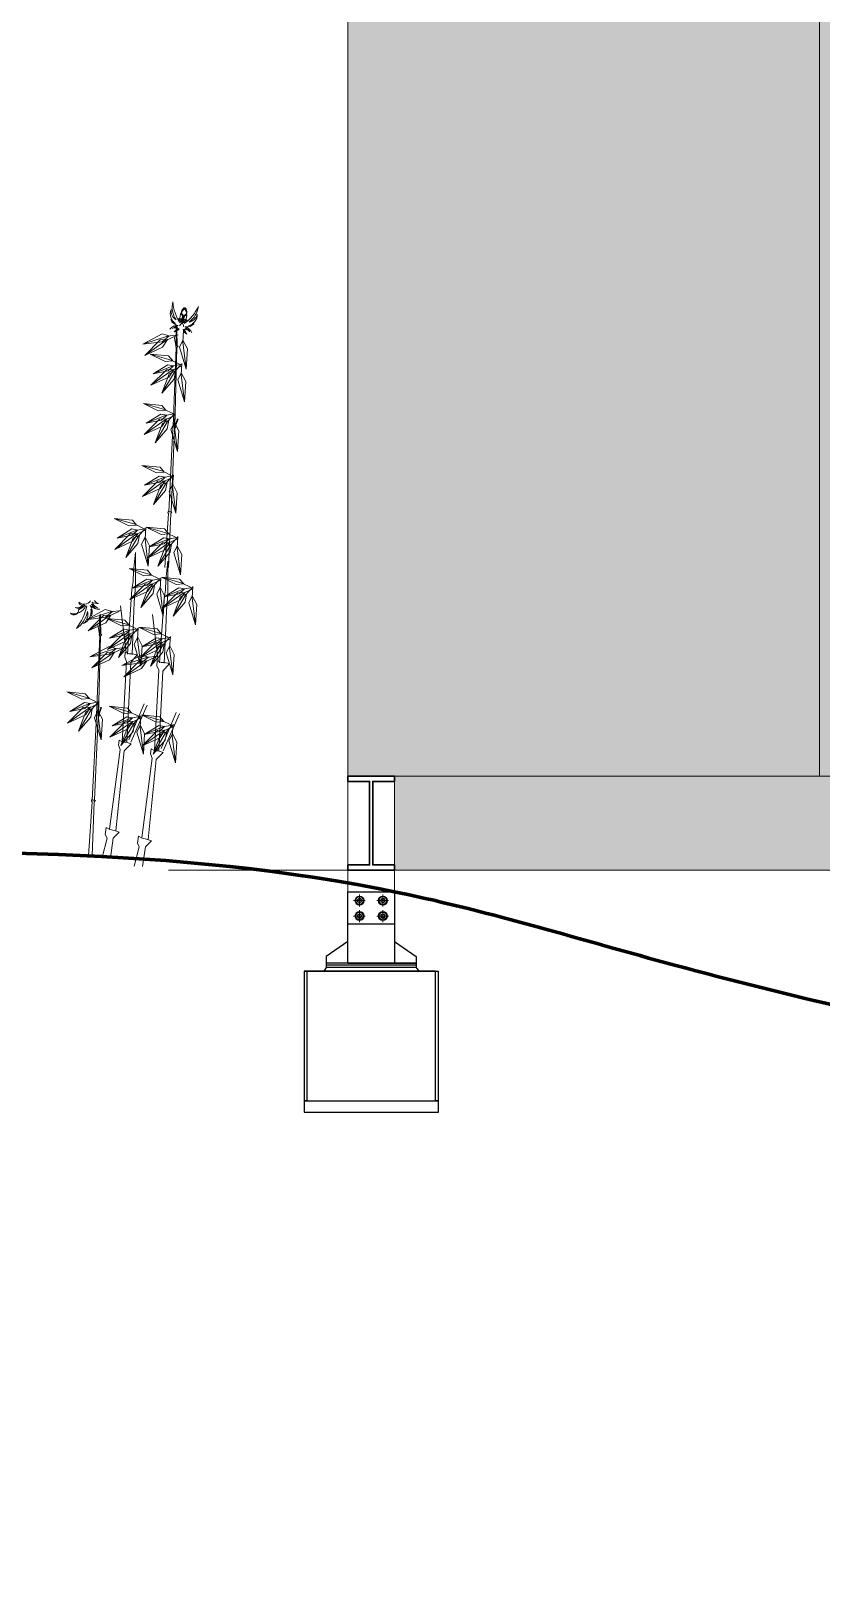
# Model space of a CAD drawing. Header units: millimetres. Extents: x 0 to 77.1, y -22.3 to 58.9.
# Drawn here: x 3.802 to 5.646, y -8.579 to -4.988 of the extents above; entities that cross this region are included whole.
import ezdxf

# ---------------------------------------------------------------- set-up
doc = ezdxf.new("R2010")
doc.units = ezdxf.units.MM
doc.linetypes.add('CENTER', pattern=[50, 31.25, -6.25, 6.25, -6.25])
doc.layers.add('0 1 Sombreado', color=7, linetype='Continuous', lineweight=5, true_color=0xd6d6d6)
for name, color, linetype, lineweight in [('0.1normal', 7, 'Continuous', 15), ('01 TERRENO', 7, 'Continuous', 140), ('01 Vegetacion 2', 253, 'Continuous', 9), ('01gorda', 7, 'Continuous', 30), ('BIB', 7, 'Continuous', 9)]:
    doc.layers.add(name, color=color, linetype=linetype, lineweight=lineweight)

# ---------------------------------------------------------------- blocks, each defined once
blk = doc.blocks.new('50M10VO')
at = {"linetype": 'CENTER'}
for p, q in [((-14, 0), (14.1, 0)), ((0, -14.1), (0, 13.1))]:
    blk.add_line(p, q, dxfattribs=at)
blk.add_lwpolyline([(0, 9.8), (-8.5, 4.9), (-8.5, -4.9), (0, -9.8), (8.5, -4.9), (8.5, 4.9)], close=True)
for radius in [10.6, 9.8, 8.49, 5, 4.03]:
    blk.add_circle((0, 0), radius)

msp = doc.modelspace()

# ---------------------------------------------------------------- hatches: boundary and pattern name
at = {"layer": '0 1 Sombreado', "true_color": 0xebebeb}
h = msp.add_hatch(color=7, dxfattribs=at)
h.dxf.hatch_style = 1
h.paths.add_polyline_path([(7.6918, -4.3756), (4.5418, -4.3756), (4.5418, -6.7256), (7.6918, -6.7256)])
h = msp.add_hatch(color=7, dxfattribs=at)
h.dxf.hatch_style = 1
h.paths.add_polyline_path([(7.5829, -6.7256), (4.6507, -6.7256), (4.6507, -6.7376), (4.6507, -6.9443), (7.5829, -6.9443), (7.5829, -6.9323)])

# ---------------------------------------------------------------- linework, layer by layer
for p, q in [((4.5418, -7.1612), (4.5418, -6.9949)), ((4.5418, -6.9949), (4.6507, -6.9949)), ((4.6507, -6.9949), (4.6507, -7.1612)), ((4.5418, -7.0701), (4.6507, -7.0701)), ((4.5416, -7.1112), (4.491, -7.146)), ((4.6507, -7.1112), (4.7013, -7.146)), ((4.491, -7.146), (4.491, -7.1714)), ((4.7013, -7.146), (4.7013, -7.1714)), ((4.7465, -7.1801), (4.4459, -7.1801)), ((4.491, -7.1714), (4.4856, -7.1801)), ((4.7013, -7.1612), (4.491, -7.1612)), ((4.7013, -7.1665), (4.491, -7.1665)), ((4.7013, -7.1714), (4.491, -7.1714)), ((4.7013, -7.1799), (4.491, -7.1799)), ((4.5418, -7.1612), (4.7013, -7.1612)), ((4.7013, -7.1714), (4.7073, -7.1801)), ((4.7073, -7.1801), (4.7465, -7.1801)), ((4.4459, -7.4828), (4.4396, -7.4828)), ((4.4396, -7.4828), (4.7529, -7.4828)), ((4.7529, -7.4828), (4.7465, -7.4828)), ((4.4396, -7.5089), (4.7529, -7.5089))]:
    msp.add_line(p, q)
at = {"ltscale": 0.3}
for p, q in [((4.4459, -7.1801), (4.4396, -7.1801)), ((4.4396, -7.1801), (4.7529, -7.1801))]:
    msp.add_line(p, q, dxfattribs=at)
msp.add_lwpolyline([(4.4396, -7.1801), (4.4396, -7.5089), (4.7529, -7.5089), (4.7529, -7.1801)])
msp.add_lwpolyline([(4.7465, -7.1801), (4.4459, -7.1801), (4.4459, -7.4828), (4.7465, -7.4828)], close=True)
at = {"layer": '0.1normal'}
for p, q in [((4.5418, -6.9949), (4.5418, -4.3756)), ((5.6418, -6.7256), (5.6418, -4.3756)), ((4.5418, -6.7256), (7.6918, -6.7256)), ((4.5418, -6.7256), (5.6418, -6.7256)), ((4.6507, -7.1612), (4.6507, -6.7256)), ((4.6507, -6.9443), (8.4918, -6.9443)), ((4.6507, -6.9949), (4.5418, -6.9949)), ((4.6507, -6.9949), (4.5418, -6.9949))]:
    msp.add_line(p, q, dxfattribs=at)
msp.add_lwpolyline([(12.4418, -8.3943), (8.4918, -8.3943), (8.4918, -6.9443), (4.1239, -6.9443)], dxfattribs=at)
at = {"layer": '01 TERRENO'}
msp.add_spline([(2.0349, -6.7194), (2.587, -6.8733), (3.0603, -6.8996), (4.6612, -6.9971), (5.3035, -7.166), (6.1035, -7.3575), (6.4341, -7.4476), (6.7433, -7.6096), (7.3255, -8.1651), (7.7064, -8.4166), (8.7146, -8.582), (9.6013, -8.8878), (10.5403, -9.2488), (11.4492, -9.5917), (12.322, -9.9827), (13.562, -10.4339), (14.1158, -10.6023)], degree=3, dxfattribs=at)
at = {"layer": '01 Vegetacion 2'}
for p, q in [((4.1409, -5.7217), (4.1369, -5.7003)), ((4.1443, -5.8923), (4.1383, -5.9095)), ((4.1393, -5.9106), (4.1458, -5.8928)), ((4.0245, -6.4368), (4.0114, -6.3285)), ((4.0995, -6.457), (4.0864, -6.3488)), ((3.9626, -6.3941), (3.9586, -6.3726)), ((3.966, -6.5647), (3.96, -6.5818)), ((3.961, -6.583), (3.9675, -6.5652)), ((4.0667, -6.5568), (4.0313, -6.6406)), ((4.0358, -6.6465), (4.074, -6.5597)), ((4.1416, -6.5771), (4.1063, -6.6608)), ((4.1108, -6.6667), (4.149, -6.58))]:
    msp.add_line(p, q, dxfattribs=at)
for points in [[(4.1506, -5.6687, -0.121956), (4.1334, -5.6198, 0.197912), (4.1411, -5.6615, -0.28202), (4.1296, -5.6376, 0.357594), (4.1398, -5.6697, -0.141581), (4.1287, -5.6608, 0.258144), (4.1462, -5.6747, 0.252411), (4.1264, -5.683, -0.399951), (4.1457, -5.6783, 0.191492), (4.1318, -5.6817, -0.22191), (4.1483, -5.6824, 0.155645), (4.1366, -5.6894, 0.20302), (4.1483, -5.6824)], [(4.1593, -5.6689, 0.371554), (4.1595, -5.6329, -0.734759), (4.1599, -5.6514, -0.076042), (4.1583, -5.6676, -0.522547), (4.1564, -5.6629, 0.430591), (4.1526, -5.6471, -0.351549), (4.1549, -5.6636, 0.50622), (4.1461, -5.6591, -0.192001), (4.1594, -5.6777)], [(4.1521, -5.6676, -0.371554), (4.1642, -5.6338, 0.734759), (4.1575, -5.6509, 0.076042), (4.1534, -5.6668, 0.522547), (4.1568, -5.663, -0.430591), (4.1658, -5.6495, 0.351549), (4.158, -5.6641, -0.50622), (4.1678, -5.6629, 0.192001), (4.149, -5.6758)], [(4.1603, -5.6704, 0.121956), (4.1932, -5.6303, -0.197912), (4.1717, -5.6669, 0.28202), (4.1907, -5.6484, -0.357594), (4.17, -5.6751, 0.141581), (4.1836, -5.6705, -0.258144), (4.1624, -5.6776, -0.252411), (4.1782, -5.6921, 0.399951), (4.1616, -5.6811, -0.191492), (4.1735, -5.6891, 0.22191), (4.1578, -5.684, -0.155645), (4.1664, -5.6946, -0.20302), (4.1578, -5.684)], [(3.9309, -6.3282, -0.371554), (3.895, -6.3458, 0.734759), (3.9137, -6.3373, 0.076042), (3.9292, -6.3278, 0.522547), (3.9235, -6.3282, -0.430591), (3.9059, -6.3321, 0.351549), (3.9235, -6.3264, -0.50622), (3.9147, -6.3197, 0.48228), (3.9414, -6.3166, -0.557088)], [(3.933, -6.3285, -0.121956), (3.9087, -6.3808, 0.197912), (3.9349, -6.3416, -0.28202), (3.9255, -6.3696, 0.357594), (3.9423, -6.336, -0.141581), (3.9443, -6.3518, 0.258144), (3.9411, -6.3272, 0.252411), (3.9633, -6.3359, -0.399951), (3.9443, -6.3247, 0.191492), (3.958, -6.3327, -0.22191), (3.9453, -6.3194, 0.155645), (3.9601, -6.3229, -0.220934), (3.9513, -6.3155, -1.572992)]]:
    msp.add_lwpolyline(points, format="xyb", dxfattribs=at)
for points in [[(4.1465, -5.6964), (4.121, -5.6997), (4.0637, -5.7186), (4.1088, -5.7124), (4.1254, -5.6991), (4.1086, -5.6945), (4.0637, -5.7186)], [(4.141, -5.6988), (4.1176, -5.7094), (4.0684, -5.7443), (4.1097, -5.7252), (4.1216, -5.7076), (4.1043, -5.7082), (4.0684, -5.7443)], [(4.1438, -5.7226), (4.1433, -5.6854), (4.1434, -5.6813), (4.1434, -5.6772), (4.1424, -5.675), (4.1415, -5.68), (4.1411, -5.6826), (4.1413, -5.685), (4.1416, -5.7225)], [(4.1588, -5.6866), (4.1569, -5.7136), (4.1646, -5.7766), (4.1676, -5.7288), (4.1573, -5.709), (4.1491, -5.7253), (4.1646, -5.7766)], [(4.1494, -5.7648), (4.13, -5.7552), (4.0811, -5.7416), (4.1155, -5.7584), (4.1334, -5.7568), (4.1238, -5.7458), (4.0811, -5.7416)], [(4.1384, -5.9093), (4.1434, -5.7263), (4.1462, -5.7226), (4.1438, -5.7222), (4.1423, -5.7224), (4.1404, -5.7217), (4.1404, -5.7239), (4.1414, -5.7259), (4.1343, -5.91)], [(4.1554, -5.7684), (4.1319, -5.7791), (4.0827, -5.8139), (4.124, -5.7948), (4.1359, -5.7772), (4.1186, -5.7778), (4.0827, -5.8139)], [(4.1519, -5.7656), (4.132, -5.7695), (4.0878, -5.7873), (4.123, -5.7802), (4.1354, -5.7688), (4.122, -5.7661), (4.0878, -5.7873)], [(4.1535, -5.7652), (4.1374, -5.7834), (4.1084, -5.8326), (4.1367, -5.8001), (4.1402, -5.7803), (4.1254, -5.7875), (4.1084, -5.8326)], [(4.1549, -5.763), (4.153, -5.79), (4.1607, -5.853), (4.1637, -5.8052), (4.1534, -5.7854), (4.1452, -5.8017), (4.1607, -5.853)], [(4.1334, -5.8801), (4.114, -5.8704), (4.0651, -5.8568), (4.0995, -5.8736), (4.1173, -5.8721), (4.1078, -5.861), (4.0651, -5.8568)], [(4.1393, -5.8837), (4.1159, -5.8943), (4.0667, -5.9292), (4.108, -5.9101), (4.1199, -5.8925), (4.1026, -5.893), (4.0667, -5.9292)], [(4.1359, -5.8808), (4.116, -5.8847), (4.0718, -5.9025), (4.107, -5.8954), (4.1194, -5.8841), (4.106, -5.8813), (4.0718, -5.9025)], [(4.1375, -5.8804), (4.1214, -5.8987), (4.0923, -5.9479), (4.1207, -5.9154), (4.1241, -5.8956), (4.1094, -5.9028), (4.0923, -5.9479)], [(4.1389, -5.8782), (4.137, -5.9052), (4.1447, -5.9683), (4.1477, -5.9204), (4.1373, -5.9006), (4.1292, -5.9169), (4.1447, -5.9683)], [(4.1297, -6.1094), (4.1375, -5.915), (4.1407, -5.9115), (4.1383, -5.9109), (4.1356, -5.9108), (4.1331, -5.9097), (4.1336, -5.9122), (4.1339, -5.9147), (4.1242, -6.1089)], [(4.1296, -6.0244), (4.1102, -6.0147), (4.0613, -6.0011), (4.0957, -6.0179), (4.1135, -6.0164), (4.104, -6.0053), (4.0613, -6.0011)], [(4.1355, -6.028), (4.1121, -6.0386), (4.0629, -6.0735), (4.1042, -6.0544), (4.1161, -6.0368), (4.0988, -6.0373), (4.0629, -6.0735)], [(4.1321, -6.0251), (4.1122, -6.029), (4.068, -6.0468), (4.1032, -6.0397), (4.1156, -6.0284), (4.1022, -6.0256), (4.068, -6.0468)], [(4.1337, -6.0247), (4.1176, -6.043), (4.0885, -6.0922), (4.1169, -6.0597), (4.1203, -6.0399), (4.1056, -6.047), (4.0885, -6.0922)], [(4.1351, -6.0225), (4.1332, -6.0495), (4.1409, -6.1125), (4.1439, -6.0647), (4.1335, -6.0449), (4.1254, -6.0612), (4.1409, -6.1125)], [(4.0652, -6.1479), (4.0458, -6.1382), (3.9969, -6.1246), (4.0313, -6.1415), (4.0491, -6.1399), (4.0395, -6.1289), (3.9969, -6.1246)], [(4.1237, -6.2391), (4.1288, -6.1127), (4.1317, -6.1096), (4.128, -6.1095), (4.1244, -6.109), (4.1227, -6.1082), (4.1224, -6.1115), (4.1239, -6.1132), (4.1154, -6.2387)], [(4.0711, -6.1515), (4.0477, -6.1621), (3.9985, -6.197), (4.0398, -6.1779), (4.0517, -6.1603), (4.0343, -6.1608), (3.9985, -6.197)], [(4.0677, -6.1487), (4.0477, -6.1525), (4.0036, -6.1703), (4.0388, -6.1632), (4.0511, -6.1519), (4.0377, -6.1491), (4.0036, -6.1703)], [(4.0693, -6.1482), (4.0531, -6.1665), (4.0241, -6.2157), (4.0524, -6.1832), (4.0559, -6.1634), (4.0411, -6.1706), (4.0241, -6.2157)], [(4.0706, -6.146), (4.0688, -6.1731), (4.0765, -6.2361), (4.0794, -6.1883), (4.0691, -6.1684), (4.0609, -6.1848), (4.0765, -6.2361)], [(4.1402, -6.1681), (4.1208, -6.1585), (4.0718, -6.1449), (4.1063, -6.1617), (4.1241, -6.1601), (4.1145, -6.1491), (4.0718, -6.1449)], [(4.1461, -6.1717), (4.1226, -6.1824), (4.0735, -6.2172), (4.1147, -6.1981), (4.1267, -6.1805), (4.1093, -6.1811), (4.0735, -6.2172)], [(4.1427, -6.1689), (4.1227, -6.1728), (4.0786, -6.1906), (4.1138, -6.1835), (4.1261, -6.1721), (4.1127, -6.1694), (4.0786, -6.1906)], [(4.1443, -6.1685), (4.1281, -6.1867), (4.0991, -6.2359), (4.1274, -6.2034), (4.1309, -6.1836), (4.1161, -6.1908), (4.0991, -6.2359)], [(4.1456, -6.1663), (4.1438, -6.1933), (4.1515, -6.2563), (4.1544, -6.2085), (4.1441, -6.1887), (4.1359, -6.205), (4.1515, -6.2563)], [(4.0387, -6.442), (4.042, -6.3599), (4.0438, -6.3196), (4.0469, -6.2817), (4.0468, -6.2043), (4.042, -6.2474), (4.0414, -6.2713), (4.0383, -6.2902), (4.0279, -6.441)], [(4.1002, -6.2646), (4.0808, -6.2549), (4.0319, -6.2413), (4.0663, -6.2581), (4.0841, -6.2566), (4.0746, -6.2455), (4.0319, -6.2413)], [(4.1137, -6.4623), (4.117, -6.3801), (4.1188, -6.3398), (4.1219, -6.3019), (4.1218, -6.2245), (4.117, -6.2677), (4.1163, -6.2915), (4.1133, -6.3105), (4.1029, -6.4612)], [(4.1061, -6.2681), (4.0827, -6.2788), (4.0335, -6.3137), (4.0748, -6.2946), (4.0867, -6.277), (4.0694, -6.2775), (4.0335, -6.3137)], [(4.1027, -6.2653), (4.0828, -6.2692), (4.0386, -6.287), (4.0738, -6.2799), (4.0862, -6.2686), (4.0728, -6.2658), (4.0386, -6.287)], [(4.1043, -6.2649), (4.0882, -6.2832), (4.0591, -6.3324), (4.0875, -6.2999), (4.0909, -6.2801), (4.0762, -6.2872), (4.0591, -6.3324)], [(4.1057, -6.2627), (4.1038, -6.2897), (4.1115, -6.3527), (4.1145, -6.3049), (4.1041, -6.2851), (4.096, -6.3014), (4.1115, -6.3527)], [(4.1752, -6.2848), (4.1558, -6.2751), (4.1069, -6.2615), (4.1413, -6.2784), (4.1591, -6.2768), (4.1496, -6.2658), (4.1069, -6.2615)], [(4.1793, -6.2851), (4.1632, -6.3034), (4.1341, -6.3526), (4.1624, -6.3201), (4.1659, -6.3003), (4.1512, -6.3075), (4.1341, -6.3526)], [(4.1807, -6.2829), (4.1788, -6.31), (4.1865, -6.373), (4.1895, -6.3252), (4.1791, -6.3053), (4.171, -6.3217), (4.1865, -6.373)], [(4.1811, -6.2884), (4.1577, -6.299), (4.1085, -6.3339), (4.1498, -6.3148), (4.1617, -6.2972), (4.1444, -6.2978), (4.1085, -6.3339)], [(4.1777, -6.2856), (4.1578, -6.2895), (4.1136, -6.3073), (4.1488, -6.3001), (4.1612, -6.2888), (4.1478, -6.286), (4.1136, -6.3073)], [(4.0141, -6.339), (3.9886, -6.3423), (3.9313, -6.3611), (3.9764, -6.355), (3.9929, -6.3417), (3.9762, -6.3371), (3.9313, -6.3611)], [(4.0086, -6.3414), (3.9852, -6.352), (3.936, -6.3869), (3.9773, -6.3678), (3.9892, -6.3502), (3.9718, -6.3508), (3.936, -6.3869)], [(3.9654, -6.3949), (3.965, -6.3578), (3.9651, -6.3536), (3.965, -6.3495), (3.9641, -6.3474), (3.9631, -6.3523), (3.9628, -6.3549), (3.963, -6.3573), (3.9633, -6.3949)], [(4.0477, -6.3811), (4.0283, -6.3715), (3.9794, -6.3579), (4.0138, -6.3747), (4.0317, -6.3731), (4.0221, -6.3621), (3.9794, -6.3579)], [(4.0536, -6.3847), (4.0302, -6.3954), (3.981, -6.4302), (4.0223, -6.4111), (4.0342, -6.3935), (4.0169, -6.3941), (3.981, -6.4302)], [(4.0502, -6.3819), (4.0303, -6.3858), (3.9861, -6.4036), (4.0213, -6.3965), (4.0337, -6.3851), (4.0203, -6.3824), (3.9861, -6.4036)], [(4.0518, -6.3815), (4.0357, -6.3997), (4.0067, -6.4489), (4.035, -6.4164), (4.0384, -6.3966), (4.0237, -6.4038), (4.0067, -6.4489)], [(4.0532, -6.3793), (4.0513, -6.4063), (4.059, -6.4693), (4.062, -6.4215), (4.0517, -6.4017), (4.0435, -6.418), (4.059, -6.4693)], [(4.1227, -6.4014), (4.1033, -6.3917), (4.0544, -6.3781), (4.0888, -6.3949), (4.1066, -6.3934), (4.0971, -6.3823), (4.0544, -6.3781)], [(4.0228, -6.4253), (3.9973, -6.4286), (3.94, -6.4475), (3.9851, -6.4413), (4.0016, -6.428), (3.9849, -6.4235), (3.94, -6.4475)], [(4.0173, -6.4277), (3.9939, -6.4384), (3.9447, -6.4732), (3.986, -6.4541), (3.9979, -6.4365), (3.9805, -6.4371), (3.9447, -6.4732)], [(3.9601, -6.5817), (3.9651, -6.3987), (3.9678, -6.395), (3.9655, -6.3945), (3.9639, -6.3947), (3.9621, -6.3941), (3.9621, -6.3963), (3.9631, -6.3983), (3.9559, -6.5824)], [(4.1286, -6.405), (4.1052, -6.4156), (4.056, -6.4505), (4.0973, -6.4314), (4.1092, -6.4138), (4.0919, -6.4143), (4.056, -6.4505)], [(4.1252, -6.4021), (4.1053, -6.406), (4.0611, -6.4238), (4.0963, -6.4167), (4.1087, -6.4054), (4.0953, -6.4026), (4.0611, -6.4238)], [(4.1268, -6.4017), (4.1107, -6.42), (4.0816, -6.4692), (4.11, -6.4367), (4.1134, -6.4169), (4.0987, -6.424), (4.0816, -6.4692)], [(4.1282, -6.3995), (4.1263, -6.4265), (4.134, -6.4895), (4.137, -6.4417), (4.1266, -6.4219), (4.1185, -6.4382), (4.134, -6.4895)], [(4.0978, -6.4455), (4.0723, -6.4488), (4.015, -6.4677), (4.0601, -6.4616), (4.0766, -6.4483), (4.0599, -6.4437), (4.015, -6.4677)], [(4.0264, -6.6462), (4.0357, -6.4605), (4.0506, -6.4429), (4.0389, -6.4401), (4.0312, -6.4406), (4.0223, -6.4367), (4.0216, -6.4478), (4.026, -6.4579), (4.0157, -6.6452)], [(4.0923, -6.448), (4.0688, -6.4586), (4.0196, -6.4935), (4.0609, -6.4744), (4.0728, -6.4568), (4.0555, -6.4573), (4.0196, -6.4935)], [(4.1014, -6.6665), (4.1107, -6.4808), (4.1256, -6.4631), (4.1138, -6.4604), (4.1062, -6.4608), (4.0972, -6.4569), (4.0966, -6.468), (4.101, -6.4781), (4.0907, -6.6654)], [(3.9551, -6.5524), (3.9357, -6.5428), (3.8868, -6.5292), (3.9212, -6.546), (3.939, -6.5444), (3.9294, -6.5334), (3.8868, -6.5292)], [(3.961, -6.556), (3.9376, -6.5667), (3.8884, -6.6015), (3.9297, -6.5824), (3.9416, -6.5649), (3.9242, -6.5654), (3.8884, -6.6015)], [(3.9576, -6.5532), (3.9376, -6.5571), (3.8935, -6.5749), (3.9287, -6.5678), (3.941, -6.5564), (3.9276, -6.5537), (3.8935, -6.5749)], [(3.9592, -6.5528), (3.943, -6.5711), (3.914, -6.6203), (3.9423, -6.5878), (3.9458, -6.5679), (3.931, -6.5751), (3.914, -6.6203)], [(3.9606, -6.5506), (3.9587, -6.5776), (3.9664, -6.6406), (3.9693, -6.5928), (3.959, -6.573), (3.9508, -6.5893), (3.9664, -6.6406)], [(4.0537, -6.5858), (4.0343, -6.5761), (3.9854, -6.5625), (4.0198, -6.5793), (4.0376, -6.5777), (4.028, -6.5667), (3.9854, -6.5625)], [(3.9514, -6.7817), (3.9592, -6.5874), (3.9624, -6.5839), (3.9599, -6.5832), (3.9572, -6.5832), (3.9548, -6.5821), (3.9553, -6.5846), (3.9556, -6.5871), (3.9459, -6.7813)], [(4.0596, -6.5893), (4.0362, -6.6), (3.987, -6.6348), (4.0283, -6.6157), (4.0402, -6.5982), (4.0228, -6.5987), (3.987, -6.6348)], [(4.0562, -6.5865), (4.0362, -6.5904), (3.9921, -6.6082), (4.0273, -6.6011), (4.0396, -6.5897), (4.0262, -6.587), (3.9921, -6.6082)], [(4.0578, -6.5861), (4.0416, -6.6044), (4.0126, -6.6536), (4.0409, -6.6211), (4.0444, -6.6012), (4.0296, -6.6084), (4.0126, -6.6536)], [(4.0592, -6.5839), (4.0573, -6.6109), (4.065, -6.6739), (4.0679, -6.6261), (4.0576, -6.6063), (4.0494, -6.6226), (4.065, -6.6739)], [(4.1287, -6.606), (4.1093, -6.5963), (4.0604, -6.5827), (4.0948, -6.5996), (4.1126, -6.598), (4.103, -6.587), (4.0604, -6.5827)], [(4.1312, -6.6068), (4.1112, -6.6106), (4.0671, -6.6284), (4.1023, -6.6213), (4.1146, -6.61), (4.1012, -6.6072), (4.0671, -6.6284)], [(4.1328, -6.6063), (4.1166, -6.6246), (4.0876, -6.6738), (4.1159, -6.6413), (4.1194, -6.6215), (4.1046, -6.6287), (4.0876, -6.6738)], [(4.1341, -6.6041), (4.1323, -6.6312), (4.14, -6.6942), (4.1429, -6.6464), (4.1326, -6.6265), (4.1244, -6.6429), (4.14, -6.6942)], [(4.0009, -6.8529), (4.0201, -6.6666), (4.0362, -6.6501), (4.0248, -6.6465), (4.0171, -6.6464), (4.0085, -6.6418), (4.0069, -6.6528), (4.0106, -6.6633), (3.9863, -6.8492)], [(4.1346, -6.6096), (4.1112, -6.6202), (4.062, -6.6551), (4.1033, -6.636), (4.1152, -6.6184), (4.0978, -6.6189), (4.062, -6.6551)], [(4.0759, -6.8732), (4.0951, -6.6869), (4.1112, -6.6704), (4.0997, -6.6667), (4.0921, -6.6666), (4.0835, -6.6621), (4.0819, -6.6731), (4.0856, -6.6835), (4.0613, -6.8695)], [(3.9454, -6.9115), (3.9505, -6.7851), (3.9534, -6.7819), (3.9497, -6.7818), (3.9461, -6.7814), (3.9443, -6.7806), (3.944, -6.7838), (3.9456, -6.7856), (3.9371, -6.9111)], [(3.9882, -6.9157), (3.9949, -6.8698), (4.0088, -6.8559), (3.9973, -6.8523), (3.987, -6.8499), (3.9786, -6.8451), (3.9762, -6.8614), (3.9804, -6.8698), (3.9689, -6.9151)], [(4.0632, -6.9359), (4.0699, -6.89), (4.0838, -6.8762), (4.0723, -6.8725), (4.062, -6.8701), (4.0536, -6.8653), (4.0512, -6.8816), (4.0554, -6.89), (4.0439, -6.9353)]]:
    msp.add_lwpolyline(points, dxfattribs=at)
at = {"layer": '01gorda'}
msp.add_lwpolyline([(4.5418, -6.7256), (4.6507, -6.7256), (4.6507, -6.7376), (4.6, -6.7376), (4.6, -6.9323), (4.6507, -6.9323), (4.6507, -6.9443), (4.5418, -6.9443), (4.5418, -6.9323), (4.5925, -6.9323), (4.5925, -6.7376), (4.5418, -6.7376), (4.5418, -6.7256)], dxfattribs=at)

# ---------------------------------------------------------------- block references
at = {"layer": 'BIB', "xscale": 0.001002602438158525, "yscale": 0.001002602438158525, "zscale": 0.001002602438158525, "rotation": 270}
for p in [(4.5691, -7.0155), (4.6235, -7.0155), (4.5691, -7.0516), (4.6235, -7.0516)]:
    msp.add_blockref('50M10VO', p, dxfattribs=at)

doc.saveas('drawing.dxf')
